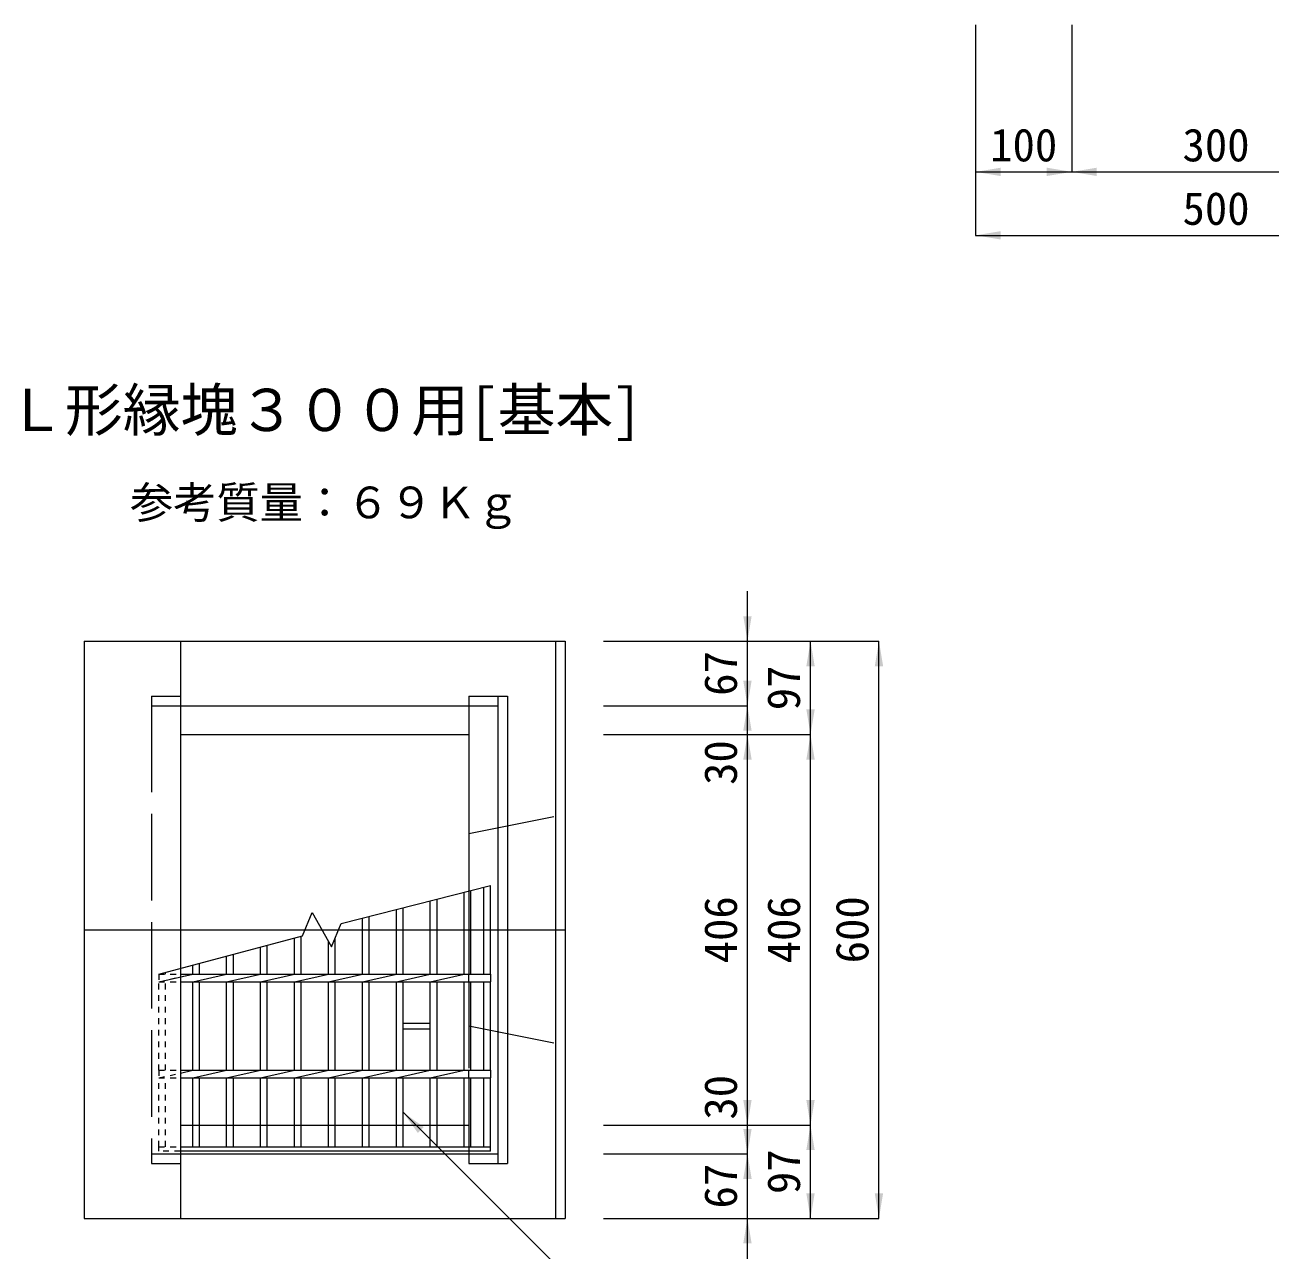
# Model space of a CAD drawing. Units: millimetres at full size. Extents: x 26939 to 38479, y -4931 to 4101.
# Drawn here: x 34356 to 35650, y -2322 to -1048 of the extents above; entities that cross this region are included whole.
import ezdxf
from ezdxf.enums import TextEntityAlignment as Align

# ---------------------------------------------------------------- set-up
doc = ezdxf.new("R2010")
doc.units = ezdxf.units.MM
doc.header["$LTSCALE"] = 15
doc.linetypes.add('DASHED', pattern=[7.5, 6, -1.5])
doc.linetypes.add('USER1', pattern=[0.8, 0.4, -0.4])
doc.layers.add('(0-0)', color=7, linetype='Continuous')
for name, color, linetype, lineweight in [('受枠', 3, 'DASHED', 9), ('寸法線', 7, 'Continuous', 9), ('補助線', 8, 'Continuous', 20), ('集水桝', 1, 'Continuous', 9), ('ｸﾞﾚｰﾁﾝｸﾞ', 7, 'USER1', 9)]:
    doc.layers.add(name, color=color, linetype=linetype, lineweight=lineweight)
doc.styles.add('ＭＳ ゴシック', font='')
doc.styles.get('ＭＳ ゴシック').set_extended_font_data('MS Gothic')

# ---------------------------------------------------------------- blocks, each defined once
blk = doc.blocks.new('filled_arrow')
at = {"color": 0, "linetype": 'Continuous', "lineweight": -2}
blk.add_solid([(7.5, 1.25), (0, 0), (7.5, -1.25)], dxfattribs=at)

msp = doc.modelspace()

# ---------------------------------------------------------------- linework, layer by layer
at = {"layer": '受枠'}
for p, q in [((34487.27, -1745.94), (34487.27, -1755.93)), ((34487.27, -1745.94), (34517.27, -1745.94)), ((34817.27, -1745.94), (34847.27, -1745.94)), ((34817.27, -1745.94), (34817.27, -1755.93)), ((34817.27, -1755.93), (34817.27, -1785.93)), ((34817.27, -1948.67), (34817.27, -2034.93)), ((34817.27, -2042.93), (34817.27, -2034.93)), ((34817.27, -2042.93), (34817.27, -2134.93)), ((34817.27, -2142.93), (34817.27, -2134.93)), ((34817.27, -2142.93), (34817.27, -2191.93)), ((34817.27, -2191.93), (34817.27, -2214.43)), ((34487.27, -2221.93), (34487.27, -2231.93)), ((34817.27, -2214.43), (34817.27, -2218.93)), ((34817.27, -2221.93), (34817.27, -2231.93)), ((34487.27, -2231.93), (34517.27, -2231.93)), ((34817.27, -2231.93), (34847.27, -2231.93))]:
    msp.add_line(p, q, dxfattribs=at)
at = {"layer": '受枠', "linetype": 'Continuous'}
for p, q in [((34847.27, -1745.94), (34847.27, -1755.93)), ((34847.27, -1745.94), (34857.27, -1745.94)), ((34857.27, -1745.94), (34857.27, -2231.93)), ((34817.27, -1785.93), (34817.27, -1948.67)), ((34817.27, -2218.93), (34817.27, -2221.93)), ((34847.27, -2221.93), (34847.27, -2231.93)), ((34847.27, -2231.93), (34857.27, -2231.93))]:
    msp.add_line(p, q, dxfattribs=at)
at = {"layer": '受枠', "lineweight": 15}
msp.add_line((34487.27, -1755.93), (34487.27, -2221.93), dxfattribs=at)
at = {"layer": '受枠', "linetype": 'Continuous', "lineweight": 15}
msp.add_line((34847.27, -1755.93), (34847.27, -2221.93), dxfattribs=at)
at = {"layer": '寸法線'}
for p, q in [((35344.25, -1048.16), (35344.25, -1200.95)), ((35344.25, -1048.16), (35344.25, -1266.94)), ((35444.25, -1048.16), (35444.25, -1200.95)), ((35444.25, -1048.16), (35444.25, -1200.95)), ((35344.25, -1200.95), (35444.25, -1200.95)), ((35444.25, -1200.95), (35744.25, -1200.95)), ((35344.25, -1266.94), (35844.25, -1266.94)), ((35106.97, -1807.93), (35106.97, -1636.93)), ((34957.27, -1688.93), (35106.97, -1688.93)), ((34957.27, -1688.93), (35172.54, -1688.93)), ((34957.27, -1688.93), (35243.71, -1688.93)), ((35172.54, -1785.93), (35172.54, -1688.93)), ((35243.71, -2288.93), (35243.71, -1688.93)), ((35106.97, -1837.93), (35106.97, -1703.93)), ((34957.27, -1755.93), (35106.97, -1755.93)), ((34957.27, -1755.93), (35106.97, -1755.93)), ((34957.27, -1785.93), (35106.97, -1785.93)), ((34957.27, -1785.93), (35106.97, -1785.93)), ((34957.27, -1785.93), (35172.54, -1785.93)), ((34957.27, -1785.93), (35172.54, -1785.93)), ((35106.97, -2191.93), (35106.97, -1785.93)), ((35172.54, -2191.93), (35172.54, -1785.93)), ((35106.97, -2273.93), (35106.97, -2139.93)), ((35106.97, -2340.93), (35106.97, -2169.93)), ((34957.27, -2191.93), (35106.97, -2191.93)), ((34957.27, -2191.93), (35106.97, -2191.93)), ((34957.27, -2191.93), (35172.54, -2191.93)), ((34957.27, -2191.93), (35172.54, -2191.93)), ((35172.54, -2288.93), (35172.54, -2191.93)), ((34957.27, -2221.93), (35106.97, -2221.93)), ((34957.27, -2221.93), (35106.97, -2221.93)), ((34957.27, -2288.93), (35106.97, -2288.93)), ((34957.27, -2288.93), (35172.54, -2288.93)), ((34957.27, -2288.93), (35243.71, -2288.93))]:
    msp.add_line(p, q, dxfattribs=at)
msp.add_lwpolyline([(34748.87, -2178.68), (35061.92, -2491.74), (35069.12, -2491.74), (35411.19, -2491.74)], dxfattribs=at)
at = {"layer": '補助線'}
msp.add_line((34417.27, -1988.93), (34917.27, -1988.93), dxfattribs=at)
at = {"layer": '集水桝', "lineweight": 20}
for p, q in [((34417.27, -1688.93), (34917.27, -1688.93)), ((34417.27, -1688.93), (34417.27, -2288.93)), ((34917.27, -1688.93), (34917.27, -2288.93)), ((34417.27, -2288.93), (34917.27, -2288.93))]:
    msp.add_line(p, q, dxfattribs=at)
at = {"layer": '集水桝', "lineweight": 15}
for p, q in [((34517.27, -1688.93), (34517.27, -2288.93)), ((34517.27, -1755.93), (34847.27, -1755.93)), ((34517.27, -2221.93), (34847.27, -2221.93))]:
    msp.add_line(p, q, dxfattribs=at)
at = {"layer": '集水桝', "color": 4, "lineweight": 5}
msp.add_line((34907.28, -1688.93), (34907.28, -2288.93), dxfattribs=at)
at = {"layer": '集水桝', "linetype": 'DASHED', "lineweight": 15}
for p, q in [((34487.27, -1755.93), (34517.27, -1755.93)), ((34817.27, -1888.93), (34917.27, -1868.93)), ((34817.27, -2088.93), (34917.27, -2108.93)), ((34487.27, -2221.93), (34517.27, -2221.93))]:
    msp.add_line(p, q, dxfattribs=at)
at = {"layer": '集水桝'}
for p, q in [((34517.27, -1785.93), (34817.27, -1785.93)), ((34517.27, -2191.93), (34530.07, -2191.93)), ((34537.07, -2191.93), (34565.37, -2191.93)), ((34572.37, -2191.93), (34600.67, -2191.93)), ((34607.67, -2191.93), (34635.97, -2191.93)), ((34642.97, -2191.93), (34671.27, -2191.93)), ((34678.27, -2191.93), (34706.57, -2191.93)), ((34713.57, -2191.93), (34741.87, -2191.93)), ((34748.87, -2191.93), (34777.17, -2191.93)), ((34784.17, -2191.93), (34812.47, -2191.93))]:
    msp.add_line(p, q, dxfattribs=at)
at = {"layer": '集水桝', "linetype": 'DASHED'}
for p, q in [((34530.07, -2191.93), (34537.07, -2191.93)), ((34565.37, -2191.93), (34572.37, -2191.93)), ((34600.67, -2191.93), (34607.67, -2191.93)), ((34635.97, -2191.93), (34642.97, -2191.93)), ((34671.27, -2191.93), (34678.27, -2191.93)), ((34706.57, -2191.93), (34713.57, -2191.93)), ((34741.87, -2191.93), (34748.87, -2191.93)), ((34777.17, -2191.93), (34784.17, -2191.93)), ((34812.47, -2191.93), (34817.27, -2191.93))]:
    msp.add_line(p, q, dxfattribs=at)
at = {"layer": 'ｸﾞﾚｰﾁﾝｸﾞ', "linetype": 'Continuous', "lineweight": 5}
for p, q in [((34684.33, -1982.53), (34839.77, -1942.93)), ((34812.47, -1988.93), (34812.47, -1949.89)), ((34819.47, -1988.93), (34819.47, -1948.11)), ((34832.77, -1988.93), (34832.77, -1944.72)), ((34839.77, -1988.93), (34839.77, -1942.93)), ((34741.87, -1988.93), (34741.87, -1967.88)), ((34748.87, -1988.93), (34748.87, -1966.09)), ((34777.17, -1988.93), (34777.17, -1958.88)), ((34784.17, -1988.93), (34784.17, -1957.1)), ((34644.33, -1995.33), (34654.33, -1971.13)), ((34654.33, -1971.13), (34674.33, -2006.73)), ((34706.57, -1988.93), (34706.57, -1976.87)), ((34713.57, -1988.93), (34713.57, -1975.09)), ((34674.33, -2006.73), (34684.33, -1982.53)), ((34706.57, -2034.93), (34706.57, -1988.93)), ((34713.57, -2034.93), (34713.57, -1988.93)), ((34741.87, -2034.93), (34741.87, -1988.93)), ((34748.87, -2034.93), (34748.87, -1988.93)), ((34777.17, -2034.93), (34777.17, -1988.93)), ((34784.17, -2034.93), (34784.17, -1988.93)), ((34812.47, -2034.93), (34812.47, -1988.93)), ((34819.47, -2034.93), (34819.47, -1988.93)), ((34832.77, -2034.93), (34832.77, -1988.93)), ((34839.77, -2034.93), (34839.77, -1988.93)), ((34494.77, -2034.93), (34644.33, -1995.33)), ((34600.67, -2034.93), (34600.67, -2006.89)), ((34607.67, -2034.93), (34607.67, -2005.04)), ((34635.97, -2034.93), (34635.97, -1997.55)), ((34642.97, -2034.93), (34642.97, -1995.69)), ((34671.27, -2034.93), (34671.27, -2001.28)), ((34678.27, -2034.93), (34678.27, -1997.21)), ((34565.37, -2034.93), (34565.37, -2016.24)), ((34572.37, -2034.93), (34572.37, -2014.39)), ((34530.07, -2034.93), (34530.07, -2025.59)), ((34537.07, -2034.93), (34537.07, -2023.73)), ((34494.77, -2042.93), (34530.07, -2034.93)), ((34517.27, -2037.84), (34530.07, -2034.93)), ((34517.27, -2034.93), (34839.77, -2034.93)), ((34517.27, -2042.93), (34839.77, -2042.93)), ((34530.07, -2042.93), (34565.37, -2034.93)), ((34530.07, -2042.93), (34565.37, -2034.93)), ((34530.07, -2134.93), (34530.07, -2042.93)), ((34537.07, -2134.93), (34537.07, -2042.93)), ((34565.37, -2042.93), (34600.67, -2034.93)), ((34565.37, -2042.93), (34600.67, -2034.93)), ((34565.37, -2134.93), (34565.37, -2042.93)), ((34572.37, -2134.93), (34572.37, -2042.93)), ((34600.67, -2042.93), (34635.97, -2034.93)), ((34600.67, -2042.93), (34635.97, -2034.93)), ((34600.67, -2134.93), (34600.67, -2042.93)), ((34607.67, -2134.93), (34607.67, -2042.93)), ((34635.97, -2042.93), (34671.27, -2034.93)), ((34635.97, -2042.93), (34671.27, -2034.93)), ((34635.97, -2134.93), (34635.97, -2042.93)), ((34642.97, -2134.93), (34642.97, -2042.93)), ((34671.27, -2042.93), (34706.57, -2034.93)), ((34671.27, -2042.93), (34706.57, -2034.93)), ((34671.27, -2134.93), (34671.27, -2042.93)), ((34678.27, -2134.93), (34678.27, -2042.93)), ((34706.57, -2042.93), (34741.87, -2034.93)), ((34706.57, -2042.93), (34741.87, -2034.93)), ((34706.57, -2134.93), (34706.57, -2042.93)), ((34713.57, -2134.93), (34713.57, -2042.93)), ((34741.87, -2042.93), (34777.17, -2034.93)), ((34741.87, -2042.93), (34777.17, -2034.93)), ((34741.87, -2134.93), (34741.87, -2042.93)), ((34748.87, -2134.93), (34748.87, -2042.93)), ((34777.17, -2042.93), (34812.47, -2034.93)), ((34777.17, -2042.93), (34812.47, -2034.93)), ((34777.17, -2134.93), (34777.17, -2042.93)), ((34784.17, -2134.93), (34784.17, -2042.93)), ((34812.47, -2134.93), (34812.47, -2042.93)), ((34819.47, -2134.93), (34819.47, -2042.93)), ((34832.77, -2134.93), (34832.77, -2042.93)), ((34839.77, -2034.93), (34839.77, -2042.93)), ((34839.77, -2134.93), (34839.77, -2042.93)), ((34748.87, -2085.93), (34777.17, -2085.93)), ((34748.87, -2091.93), (34777.17, -2091.93)), ((34517.27, -2137.84), (34530.07, -2134.93)), ((34517.27, -2134.93), (34839.77, -2134.93)), ((34530.07, -2142.93), (34565.37, -2134.93)), ((34565.37, -2142.93), (34600.67, -2134.93)), ((34600.67, -2142.93), (34635.97, -2134.93)), ((34635.97, -2142.93), (34671.27, -2134.93)), ((34671.27, -2142.93), (34706.57, -2134.93)), ((34706.57, -2142.93), (34741.87, -2134.93)), ((34741.87, -2142.93), (34777.17, -2134.93)), ((34777.17, -2142.93), (34812.47, -2134.93)), ((34839.77, -2134.93), (34839.77, -2142.93)), ((34517.27, -2142.93), (34839.77, -2142.93)), ((34530.07, -2214.43), (34530.07, -2142.93)), ((34537.07, -2214.43), (34537.07, -2142.93)), ((34565.37, -2214.43), (34565.37, -2142.93)), ((34572.37, -2214.43), (34572.37, -2142.93)), ((34600.67, -2214.43), (34600.67, -2142.93)), ((34607.67, -2214.43), (34607.67, -2142.93)), ((34635.97, -2214.43), (34635.97, -2142.93)), ((34642.97, -2214.43), (34642.97, -2142.93)), ((34671.27, -2214.43), (34671.27, -2142.93)), ((34678.27, -2214.43), (34678.27, -2142.93)), ((34706.57, -2214.43), (34706.57, -2142.93)), ((34713.57, -2214.43), (34713.57, -2142.93)), ((34741.87, -2214.43), (34741.87, -2142.93)), ((34748.87, -2214.43), (34748.87, -2142.93)), ((34777.17, -2214.43), (34777.17, -2142.93)), ((34784.17, -2214.43), (34784.17, -2142.93)), ((34812.47, -2214.43), (34812.47, -2142.93)), ((34819.47, -2214.43), (34819.47, -2142.93)), ((34832.77, -2214.43), (34832.77, -2142.93)), ((34839.77, -2214.43), (34839.77, -2142.93)), ((34517.27, -2214.43), (34839.77, -2214.43)), ((34839.77, -2218.93), (34517.27, -2218.93)), ((34839.77, -2218.93), (34839.77, -2214.43))]:
    msp.add_line(p, q, dxfattribs=at)
at = {"layer": 'ｸﾞﾚｰﾁﾝｸﾞ', "lineweight": 5}
for p, q in [((34494.77, -2034.93), (34517.27, -2034.93)), ((34494.77, -2034.93), (34494.77, -2042.93)), ((34494.77, -2042.93), (34517.27, -2037.84)), ((34494.77, -2134.93), (34494.77, -2042.93)), ((34494.77, -2042.93), (34517.27, -2042.93)), ((34501.77, -2034.93), (34501.77, -2033.08)), ((34501.77, -2134.93), (34501.77, -2042.93)), ((34494.77, -2134.93), (34517.27, -2134.93)), ((34494.77, -2134.93), (34494.77, -2142.93)), ((34494.77, -2142.93), (34517.27, -2137.84)), ((34494.77, -2214.43), (34494.77, -2142.93)), ((34494.77, -2142.93), (34517.27, -2142.93)), ((34501.77, -2214.43), (34501.77, -2142.93)), ((34494.77, -2214.43), (34517.27, -2214.43)), ((34494.77, -2218.93), (34494.77, -2214.43)), ((34517.27, -2218.93), (34494.77, -2218.93))]:
    msp.add_line(p, q, dxfattribs=at)

# ---------------------------------------------------------------- block references
at = {"layer": '寸法線', "xscale": 3.47, "yscale": 3.47}
for p in [(35344.25, -1200.95), (35444.25, -1200.95), (35344.25, -1266.94)]:
    msp.add_blockref('filled_arrow', p, dxfattribs=at)
for p, rotation in [((35444.25, -1200.95), 180), ((35106.97, -1688.93), 90), ((35172.54, -1688.93), 270), ((35243.71, -1688.93), 270), ((35106.97, -1755.93), 90), ((35106.97, -1755.93), 270), ((35172.54, -1785.93), 90), ((35106.97, -1785.93), 270), ((35106.97, -1785.93), 270), ((35172.54, -1785.93), 270), ((35106.97, -2191.93), 90), ((35106.97, -2191.93), 90), ((35172.54, -2191.93), 90), ((34748.87, -2178.68), 315), ((35106.97, -2221.93), 90), ((35172.54, -2191.93), 270), ((35106.97, -2221.93), 270), ((35172.54, -2288.93), 90), ((35243.71, -2288.93), 90), ((35106.97, -2288.93), 270)]:
    msp.add_blockref('filled_arrow', p, dxfattribs=dict(at, rotation=rotation))

# ---------------------------------------------------------------- texts
at = {"layer": '(0-0)', "style": 'ＭＳ ゴシック'}
for s, height, p in [('Ｌ形縁塊３００用[基本]', 43.99, (34667.27, -1483.65)), ('参考質量：６９Ｋｇ', 32.99, (34667.27, -1571.04))]:
    msp.add_text(s, height=height, dxfattribs=at).set_placement(p, align=Align.BOTTOM_CENTER)
at = {"layer": '寸法線', "style": 'ＭＳ ゴシック'}
for s, p in [('100', (35394.25, -1172.95)), ('300', (35594.25, -1172.95)), ('500', (35594.25, -1238.94))]:
    msp.add_text(s, height=34.18, dxfattribs=at).set_placement(p, align=Align.MIDDLE_CENTER)
for s, p in [('67', (35078.97, -1722.43)), ('97', (35144.54, -1737.43)), ('30', (35078.97, -1815.07)), ('406', (35078.97, -1988.93)), ('406', (35144.54, -1988.93)), ('600', (35215.71, -1988.93)), ('30', (35078.97, -2163.07)), ('97', (35144.54, -2240.43)), ('67', (35078.97, -2255.43))]:
    msp.add_text(s, height=34.18, rotation=90, dxfattribs=at).set_placement(p, align=Align.MIDDLE_CENTER)

doc.saveas('drawing.dxf')
